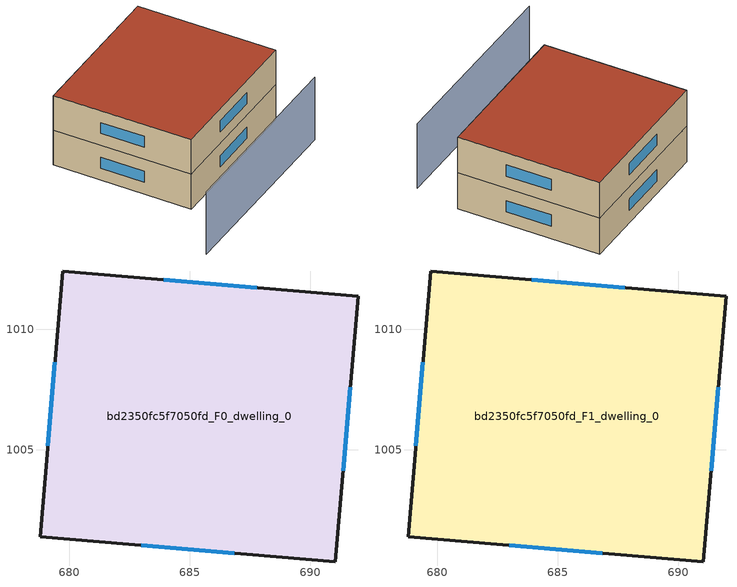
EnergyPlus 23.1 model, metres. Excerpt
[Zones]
bd2350fc5f7050fd_F0_dwelling_0
 floor ground (EU_floor_Construction): 691.98,1011.37 691.04,1000.34 678.78,1001.38 679.72,1012.41 z0
 wall outside (EU_wall_Construction): 691.04,1000.34 691.98,1011.37 679.72,1012.41 678.78,1001.38 691.04,1000.34 z0:3
 window (EU_Window_Construction): 691.36,1004.12 691.66,1007.6 / 682.98,1001.03 686.84,1000.7 / 679.4,1008.64 679.1,1005.16 / 687.78,1011.73 683.92,1012.06 z1.03:1.97
bd2350fc5f7050fd_F1_dwelling_0
 floor to bd2350fc5f7050fd_F0_dwelling_0 (EU_floor_Construction): 691.98,1011.37 691.04,1000.34 678.78,1001.38 679.72,1012.41 z3
 wall outside (EU_wall_Construction): 691.04,1000.34 691.98,1011.37 679.72,1012.41 678.78,1001.38 691.04,1000.34 z3:6
 window (EU_Window_Construction): 691.36,1004.12 691.66,1007.6 / 682.98,1001.03 686.84,1000.7 / 679.4,1008.64 679.1,1005.16 / 687.78,1011.73 683.92,1012.06 z4.03:4.97
 roof outside (EU_roof_Construction): 691.04,1000.34 691.98,1011.37 679.72,1012.41 678.78,1001.38 z6
shading: 674.26,998.25 689.96,996.86 z0:5.4
[Building]
EU S2 Campaign: North Axis=0; Terrain=City; Solar Distribution=FullExterior
[Site:Location]
Cape.Town.Intl.AP: Latitude=-33.965; Longitude=18.602; Time Zone=2; Elevation=46
[SizingPeriod:WeatherFileDays]
AnnualSizingPeriod: Begin Month=1; Begin Day of Month=1; End Month=12; End Day of Month=31; Day of Week for Start Day=Monday; Use Weather File Daylight Saving Period=No; Use Weather File Rain and Snow Indicators=No
[MATERIAL]
EU_InternalMass_Material: Roughness=MediumRough; Thickness=0.1; Conductivity=1; Density=1800; Specific Heat=900; Thermal Absorptance=0.9; Solar Absorptance=0.7; Visible Absorptance=0.7
[MATERIAL:NOMASS] Roughness=MediumRough; Thermal Absorptance=0.9; Solar Absorptance=0.7; Visible Absorptance=0.7
Name | Thermal Resistance
EU_wall_NoMass | 0.493876
EU_roof_NoMass | 0.449382
EU_floor_NoMass | 1.25
[WINDOWMATERIAL:SIMPLEGLAZINGSYSTEM]
EU_Window_SimpleGlazing: UFactor=4.4; Solar Heat Gain Coefficient=0.85; Visible Transmittance=0.85
[CONSTRUCTION]
EU_wall_Construction: EU_wall_NoMass
EU_roof_Construction: EU_roof_NoMass
EU_floor_Construction: EU_floor_NoMass
EU_Window_Construction: EU_Window_SimpleGlazing
EU_InternalMass_Construction: EU_InternalMass_Material
[ZONE] Type=1; Multiplier=1; Ceiling Height=autocalculate; Floor Area=autocalculate; Part of Total Floor Area=Yes
Name | Volume
bd2350fc5f7050fd_F0_dwelling_0 | 408.58
bd2350fc5f7050fd_F1_dwelling_0 | 408.579
[INTERNALMASS] Construction=EU_InternalMass_Construction; Surface Area=136.193
Name | Zone or ZoneList
bd2350fc5f7050fd_F0_dwelling_0_EU_InternalMass | bd2350fc5f7050fd_F0_dwelling_0
bd2350fc5f7050fd_F1_dwelling_0_EU_InternalMass | bd2350fc5f7050fd_F1_dwelling_0
[OTHEREQUIPMENT] Fuel Type=Electricity; Design Level Calculation Method=Watts/Area; Power per Zone Floor Area=1; Fraction Latent=0; Fraction Radiant=0; Fraction Lost=0; Carbon Dioxide Generation Rate=0; EndUse Subcategory=EU_Step8_InternalGains
Name | Zone or ZoneList or Space or SpaceList | Schedule
EU_Step8_InternalGain_bd2350fc5f7050fd_F0_dwelling_0_f000 | bd2350fc5f7050fd_F0_dwelling_0 | EU_Step8_GainSchedule_bd2350fc5f7050fd_F0_dwelling_0_f000
EU_Step8_InternalGain_bd2350fc5f7050fd_F1_dwelling_0_f000 | bd2350fc5f7050fd_F1_dwelling_0 | EU_Step8_GainSchedule_bd2350fc5f7050fd_F1_dwelling_0_f000
[ZONEVENTILATION:DESIGNFLOWRATE] Schedule=EU_AlwaysOn; Design Flow Rate Calculation Method=AirChanges/Hour; Air Changes per Hour=0.64; Ventilation Type=Natural; Fan Pressure Rise=0; Fan Total Efficiency=1; Constant Term Coefficient=1; Temperature Term Coefficient=0; Velocity Term Coefficient=0; Velocity Squared Term Coefficient=0; Minimum Indoor Temperature=-100; Maximum Indoor Temperature=100; Delta Temperature=-100; Minimum Outdoor Temperature=-100; Maximum Outdoor Temperature=100; Maximum Wind Speed=40
Name | Zone or ZoneList or Space or SpaceList
EU_ConstantAir_bd2350fc5f7050fd_F0_dwelling_0 | bd2350fc5f7050fd_F0_dwelling_0
EU_ConstantAir_bd2350fc5f7050fd_F1_dwelling_0 | bd2350fc5f7050fd_F1_dwelling_0
[HVACTEMPLATE:THERMOSTAT] Constant Heating Setpoint=20; Constant Cooling Setpoint=50
EU_HeatOnly_bd2350fc5f7050fd_F0_dwelling_0; EU_HeatOnly_bd2350fc5f7050fd_F1_dwelling_0
[HVACTEMPLATE:ZONE:IDEALLOADSAIRSYSTEM] System Availability Schedule=EU_AlwaysOn; Maximum Heating Supply Air Temperature=50; Minimum Cooling Supply Air Temperature=13; Maximum Heating Supply Air Humidity Ratio=0.0156; Minimum Cooling Supply Air Humidity Ratio=0.0077; Heating Limit=NoLimit; Cooling Limit=NoLimit; Heating Availability Schedule=EU_AlwaysOn; Cooling Availability Schedule=EU_CoolingOff; Dehumidification Control Type=ConstantSensibleHeatRatio; Cooling Sensible Heat Ratio=0.7; Dehumidification Setpoint=60; Humidification Control Type=None; Humidification Setpoint=30; Outdoor Air Method=None; Outdoor Air Flow Rate per Person=0.00944; Outdoor Air Flow Rate per Zone Floor Area=0; Outdoor Air Flow Rate per Zone=0; Demand Controlled Ventilation Type=None; Outdoor Air Economizer Type=NoEconomizer; Heat Recovery Type=None; Sensible Heat Recovery Effectiveness=0.7; Latent Heat Recovery Effectiveness=0.65
Name | Template Thermostat
bd2350fc5f7050fd_F0_dwelling_0 | EU_HeatOnly_bd2350fc5f7050fd_F0_dwelling_0
bd2350fc5f7050fd_F1_dwelling_0 | EU_HeatOnly_bd2350fc5f7050fd_F1_dwelling_0
[SIZING:ZONE] Zone Cooling Design Supply Air Temperature Input Method=SupplyAirTemperature; Zone Cooling Design Supply Air Temperature=13; Zone Heating Design Supply Air Temperature Input Method=SupplyAirTemperature; Zone Heating Design Supply Air Temperature=50; Zone Cooling Design Supply Air Humidity Ratio=0.008; Zone Heating Design Supply Air Humidity Ratio=0.008; Cooling Design Air Flow Method=DesignDay; Cooling Design Air Flow Rate=0; Cooling Minimum Air Flow per Zone Floor Area=0.000762; Cooling Minimum Air Flow=0; Cooling Minimum Air Flow Fraction=0.2; Heating Design Air Flow Method=DesignDay; Heating Design Air Flow Rate=0; Heating Maximum Air Flow per Zone Floor Area=0.002032; Heating Maximum Air Flow=0.141576; Heating Maximum Air Flow Fraction=0.3; Account for Dedicated Outdoor Air System=No; Dedicated Outdoor Air System Control Strategy=NeutralSupplyAir; Dedicated Outdoor Air Low Setpoint Temperature for Design=autosize; Dedicated Outdoor Air High Setpoint Temperature for Design=autosize; Zone Load Sizing Method=Sensible Load Only No Latent Load; Zone Latent Cooling Design Supply Air Humidity Ratio Input Method=HumidityRatioDifference; Zone Cooling Design Supply Air Humidity Ratio Difference=0.005; Zone Latent Heating Design Supply Air Humidity Ratio Input Method=HumidityRatioDifference; Zone Humidification Design Supply Air Humidity Ratio Difference=0.005
bd2350fc5f7050fd_F0_dwelling_0; bd2350fc5f7050fd_F1_dwelling_0
[SCHEDULE:CONSTANT]
Name | Hourly Value
EU_AlwaysOn | 1
EU_CoolingOff | 0
[SCHEDULE:FILE] Column Number=1; Rows to Skip at Top=0; Number of Hours of Data=8760; Column Separator=Comma; Interpolate to Timestep=No; Minutes per Item=60; Adjust Schedule for Daylight Savings=Yes
Name | File
EU_Step8_GainSchedule_bd2350fc5f7050fd_F0_dwelling_0_f000 | ../../schedules/bd2350fc5f7050fd/bd2350fc5f7050fd_F0_dwelling_0_f000_gain.csv
EU_Step8_GainSchedule_bd2350fc5f7050fd_F1_dwelling_0_f000 | ../../schedules/bd2350fc5f7050fd/bd2350fc5f7050fd_F1_dwelling_0_f000_gain.csv
